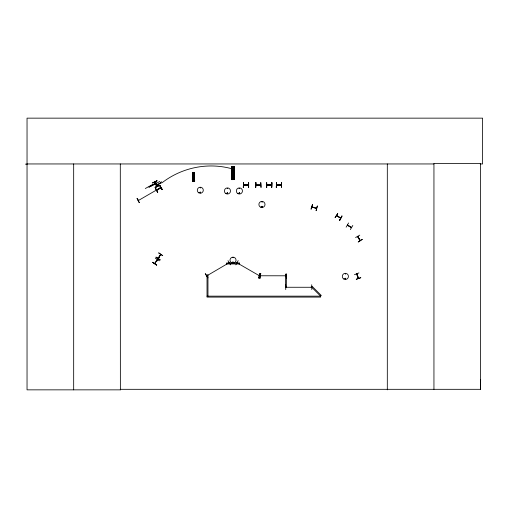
<?xml version="1.0" encoding="UTF-8"?>
<svg xmlns="http://www.w3.org/2000/svg" width="508" height="508" viewBox="0 0 508 508"><rect width="100%" height="100%" fill="white"/><g stroke="black" fill="none" stroke-linecap="round" stroke-linejoin="round"><path stroke-width="0.76" d="M480.225 163.951L482.6 163.951L482.6 118.148L27.038 118.148L27.038 389.852L120.371 389.852L120.307 389.319L480.574 389.319L480.644 379.495M259.099 275.647L259.512 275.596M336.499 215.741L340.684 218.186M336.588 215.563L340.728 217.9M351.625 227.419L347.421 224.993M356.61 273.85L356.813 274.352L356.794 273.793M157.207 259.512L154.654 263.442M199.841 192.367C200.851 193.948 200.609 191.319 199.987 192.183M227 193.11C228.016 194.691 227.768 192.062 227.146 192.926M227.139 193.148C227.698 194.424 227.889 192.145 227.165 193.237M227.724 188.443L227.197 188.512L227.667 188.322M239.128 188.443L239.649 188.373L239.16 188.506M239.058 193.237C239.935 192.138 239.541 194.418 239.109 193.161M233.261 257.715L232.772 257.581L233.293 257.651M232.708 262.357C233.426 263.468 233.236 261.601 232.823 262.236M262.211 201.994L261.766 201.733L262.122 202.095M262.274 206.8C261.556 205.683 261.747 207.55 262.16 206.921M262.376 206.826C261.677 205.01 261.214 208.286 262.426 206.712M345.091 278.581C345.821 279.825 345.497 277.406 345.123 278.797M138.22 200.362L138.69 200.089L138.309 200.508M138.417 200.495L160.82 187.509M229.254 262.846L228.702 262.973M311.207 209.163L312.617 204.514M310.972 209.086L312.445 204.457M316.008 208.255L316.598 208.242M311.969 206.769L316.522 208.49L314.954 207.982M359.74 240.144L360.02 240.665L359.213 239.23M157.385 259.671L154.813 263.652M158.013 258.293L158.496 258.039M160.363 254.667L160.623 254.311M200.527 187.833L200.158 187.471L200.355 187.935M200.577 192.653C200.323 191.357 199.669 193.269 200.501 192.697M344.964 278.416C345.313 280.257 346.291 277.571 345.065 278.346M358.426 278.359L358.153 277.882M260.534 275.977L260.058 275.965M286.042 275.99L285.547 275.761M285.833 287.306L286.271 287.255L285.833 287.039M247.923 185.166L248.412 184.95M255.899 184.95L256.483 185.172M271.678 184.95L266.833 184.925L267.411 185.122M276.53 184.95L277.12 185.172M235.833 264.858L238.176 260.604M237.42 263.061L236.995 262.82L259.505 275.819L259.188 275.419M258.585 277.984L260.75 273.634L258.566 277.978M258.375 277.87L260.807 273.666M335.115 217.621L337.757 213.538M337.699 213.506L335.096 217.608M336.652 215.583L340.665 218.116M339.769 220.301L341.96 215.964L339.75 220.294M339.592 220.205L341.992 215.983M346.139 227.152L348.596 222.961M350.374 229.597L352.825 225.406M357.619 236.411L358.038 236.791L357.765 236.322M359.804 240.132L360.077 240.595L357.645 236.455L360.032 240.659M158.032 258.362L160.763 254.406L158.147 258.496M160.807 254.432L158.242 258.432M159.372 260.826L155.302 258.178M159.976 259.982L156.026 257.15L159.988 259.963M232.696 262.109C232.556 263.976 234.201 261.633 232.81 262.065M155.816 183.985L156.254 183.794M286.055 275.793L260.128 275.774M285.782 287.09L286.169 287.306M311.658 287.274L285.782 287.261L286.169 287.28M248.418 185.172L243.611 184.95L244.031 185.141M255.949 184.95L260.75 184.95M260.687 185.141L260.28 185.141M260.725 185.16L255.949 185.122L260.655 185.172M276.581 184.95L281.388 184.95M280.911 185.141C283.108 184.417 269.583 185.585 281.286 185.172M138.697 200.304L138.373 200.489M157.042 189.967L156.597 189.973L157.023 189.725M160.769 187.782L156.686 190.119L160.884 187.801M206.731 275.622L207.023 275.45M207.143 275.66L206.769 275.857L229.171 262.7L228.746 262.947M138.265 200.336L138.621 200.108M160.325 187.789L160.757 187.763M139.262 202.667L137.027 198.342L139.281 202.654M157.594 192.303L155.34 187.992L157.613 192.291M162.249 189.573L159.569 185.515L162.23 189.586L159.779 185.204L162.071 189.674M227.984 260.674L230.499 264.833M229.21 262.871L228.886 263.087M355.568 237.534L359.791 235.141M362.28 239.389L358.191 242.018L362.242 239.325M157.613 189.706L160.026 188.309M358.47 237.846L357.651 236.512M152.686 182.874L157.074 180.778L152.673 182.855M152.775 183.032L157.036 180.715M145.288 188.525L152.311 184.652M155.823 183.255L148.907 187.204L155.797 183.21M151.486 185.985L159.842 181.445M155.727 183.959L156.204 183.706M155.829 184.137L156.299 183.883M155.893 184.258L156.362 183.998M155.988 184.436L156.464 184.175M160.706 182.639L157.283 184.81L160.839 182.88M156.127 185.198L157.188 184.626M156.197 185.318L157.251 184.747M155.137 187.389L159.518 185.28L155.118 187.363M155.156 187.42L159.417 185.102M155.238 187.579L159.506 185.261M260.547 276.003L260.159 275.99M239.173 192.856C241.186 193.459 237.706 193.853 239.503 192.811M345.25 273.653L345.44 274.123L345.37 273.621M354.425 274.701L358.94 272.91M356.279 279.292L360.858 277.666L356.254 279.235M237.141 262.693L237.484 262.846M160.642 187.573L156.553 189.998M156.115 183.75L156.077 184.385M311.626 287.312L311.239 287.261M248.387 185.16L243.561 185.122M232.893 179.457L232.918 178.937M231.565 166.503L231.705 179.654L231.502 166.503L234.309 166.465L234.455 179.61L231.648 179.654M231.705 167.837L234.131 167.811M234.144 168.7L231.718 168.726A79.331 77.064 -39.2 0 0 162.008 182.778L161.43 181.712M231.731 170.066L234.156 170.034M231.743 171.247L234.169 171.221M231.756 172.58L234.182 172.555M192.761 173.666L194.38 173.653M192.767 174.263L194.386 174.244M192.773 175.152L194.393 175.133M192.78 175.946L194.399 175.927M192.792 176.835L194.412 176.816M231.819 178.308L234.245 178.283M231.419 178.689L234.658 178.651M231.419 178.791L234.658 178.752M192.837 180.651L194.456 180.632M192.57 180.905L194.723 180.88M192.57 180.975L194.729 180.95M194.583 181.521L194.494 172.752L192.621 172.777L192.716 181.546L194.589 181.521M286.106 273.45L286.334 278.301M260.109 275.793L260.547 275.793M286.004 275.793L285.617 275.99M311.709 284.747L311.804 289.598M311.233 287.09L311.658 287.071M285.744 289.604L285.68 284.747M25.4 164.141L27.038 164.135M27.038 163.951L433.946 163.951M248.412 182.607L248.482 187.465M260.75 182.607L261.023 187.465L260.788 182.607M266.554 182.607L266.573 187.465M243.611 184.95L248.31 184.925M271.678 185.172L266.821 185.122L271.577 184.899M276.263 187.465L276.53 182.607L276.282 187.465M207.023 296.151L320.611 296.151L321.278 295.485L312.128 286.328L311.461 286.995L320.611 296.151L320.611 297.091L207.023 297.091L207.023 274.879L207.963 274.879L207.963 296.151M312.077 206.775L312.738 207.245M271.628 184.95L271.202 185.141M311.976 206.966L316.541 208.426M237.42 263.106L237.071 262.89M351.428 227.559L347.415 225.209M347.383 225.222L351.517 227.616M158.782 252.844L162.738 255.67L158.686 252.99M155.994 257.194L160.103 259.785M152.648 262.325L156.737 264.941M159.417 257.219L156.813 261.226M357.861 236.385L360.236 240.449M155.315 188.011L157.766 192.195M205.416 273.71L207.924 277.863L205.257 273.799M356.851 273.863L358.578 278.225M160.484 182.226L161.061 183.293M155.41 181.68L157.709 185.953M155.175 181.807L157.55 186.042M154.699 182.061L157.01 186.334L154.642 182.099M154.464 182.194L156.801 186.449M358.242 277.959C358.019 277.419 354.482 268.37 358.356 278.39M234.251 166.465L234.391 179.616M234.093 166.465L234.264 179.616M233.985 166.465L234.131 179.616M233.94 166.465L234.074 179.616M233.839 166.472L233.826 171.113M233.89 172.656L233.978 179.616M233.813 179.622L233.667 166.472L233.763 179.622M233.458 166.472L233.515 171.113M233.534 172.663L233.648 178.848M233.42 179.622L232.677 179.629M232.353 167.272L232.41 171.139M232.366 172.682L232.493 178.873M232.308 179.648L232.188 166.497L232.283 179.648M232.042 167.272L232.035 171.139M232.105 172.688L232.124 178.873M231.934 171.145L231.87 166.503L231.959 178.88M231.953 172.688L232.023 179.641M231.692 166.503L231.858 179.654M194.367 172.752L194.462 181.521M194.24 172.752L194.335 181.527L194.139 172.758M194.069 172.758L194.145 181.527M193.923 172.758L194.062 181.527M193.186 172.771L193.288 181.546M193.154 172.771L193.173 181.546M192.976 172.777L193.161 181.546M192.869 172.777L192.97 181.546M192.837 172.777L192.862 181.546M192.748 172.777L192.761 181.546M259.975 273.45L260.039 278.308M480.574 389.319L480.574 163.424L433.946 163.424L433.946 389.319M387.312 163.951L387.312 389.852M276.466 182.607L276.498 187.465M271.742 182.607L271.742 187.465M266.757 182.607L266.757 187.465M255.867 182.607L255.829 187.465M248.66 182.607L248.66 187.465M120.301 163.951L120.371 389.852M73.673 163.951L73.673 389.852M193.25 176.289C193.7 177.66 194.304 175.311 193.25 176.289M232.442 171.768C233.121 173.819 234.023 170.294 232.442 171.768M317.341 206.019L316.09 210.712L317.31 206.007M152.667 262.293L156.623 265.119L152.667 262.293M233.229 178.905L232.842 178.905L233.172 178.949M260.045 273.45L259.804 278.308L260.045 273.45M243.561 182.607L243.288 187.465L243.561 182.607M255.899 182.607L255.626 187.465L255.886 182.607M271.945 182.607L271.71 187.465L271.926 182.607M281.654 182.607L281.388 187.465L281.635 182.607M239.382 263.017L226.435 263.017L226.435 263.957L239.382 263.957L239.382 263.017M286.366 274.434L285.42 274.434L285.42 287.382L286.366 287.382L286.366 274.434M343.833 279.044A3.073 3.073 0 0 0 348.444 276.384A3.073 3.073 0 0 0 343.833 273.723A3.073 3.073 0 0 0 343.833 279.044M198.787 192.83A3.016 3.016 0 0 0 203.308 190.221A3.016 3.016 0 0 0 198.787 187.611A3.016 3.016 0 0 0 198.787 192.83M260.42 207.105A3.073 3.073 0 0 0 265.024 204.445A3.073 3.073 0 0 0 260.42 201.784A3.073 3.073 0 0 0 260.42 207.105M225.92 193.624A3.073 3.073 0 0 0 230.524 190.964A3.073 3.073 0 0 0 225.92 188.303A3.073 3.073 0 0 0 225.92 193.624M237.858 193.624A3.073 3.073 0 0 0 242.462 190.964A3.073 3.073 0 0 0 237.858 188.303A3.073 3.073 0 0 0 237.858 193.624M231.515 262.795A3.029 3.029 0 0 0 236.055 260.172A3.029 3.029 0 0 0 231.515 257.55A3.029 3.029 0 0 0 231.515 262.795"/></g></svg>
